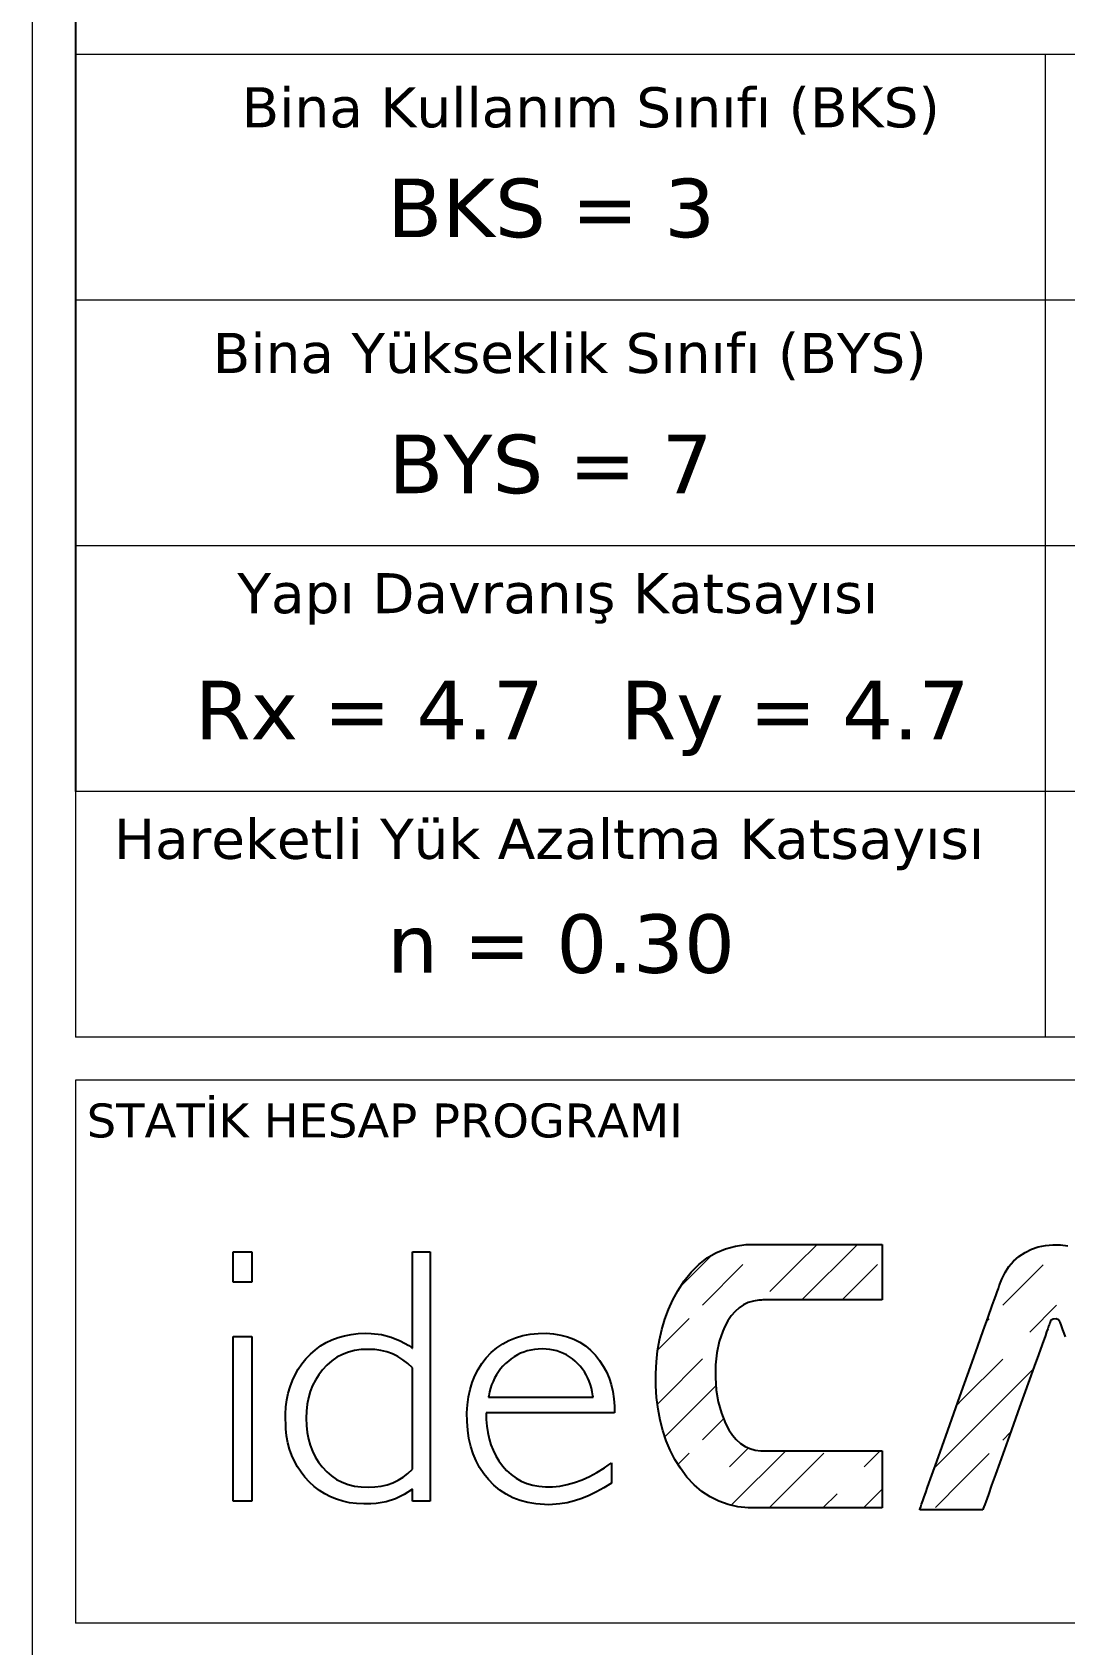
# Model space of a CAD drawing. Header units: millimetres. Extents: x 2232 to 85269, y -3593 to 5869.
# Drawn here: x 55197.1 to 55340.8, y -1591.1 to -1366.7 of the extents above; entities that cross this region are included whole.
import ezdxf

# ---------------------------------------------------------------- set-up
doc = ezdxf.new("R2010")
doc.units = ezdxf.units.MM
doc.layers.add('Standart', color=7, linetype='Continuous')
doc.styles.add('verdana_1_18', font='verdana.ttf', dxfattribs={"height": 0.2})

msp = doc.modelspace()

# ---------------------------------------------------------------- linework, layer by layer
at = {"layer": 'Standart', "color": 250, "linetype": 'Continuous', "lineweight": 5}
for points in [[(55197.1, 29.55), (55197.1, -1814.88)], [(55473.1, -1369.77), (55203.1, -1369.77)], [(55338.1, -1369.77), (55338.1, -1403.96)], [(55473.1, -1403.96), (55203.1, -1403.96)], [(55338.1, -1403.96), (55338.1, -1438.15)], [(55473.1, -1438.15), (55203.1, -1438.15)], [(55338.1, -1438.15), (55338.1, -1472.34)], [(55473.1, -1472.34), (55203.1, -1472.34)], [(55203.1, -1472.34), (55203.1, -1506.53)], [(55338.1, -1472.34), (55338.1, -1506.53)], [(55338.1, -1472.34), (55338.1, -1506.53)], [(55338.1, -1506.53), (55203.1, -1506.53)], [(55473.1, -1506.53), (55338.1, -1506.53)], [(55203.1, -1512.53), (55203.1, -1588.08)], [(55473.1, -1512.53), (55203.1, -1512.53)], [(55473.1, -1588.08), (55203.1, -1588.08)]]:
    msp.add_lwpolyline(points, dxfattribs=at)
at = {"layer": 'Standart', "color": 158, "linetype": 'Continuous', "lineweight": -3}
msp.add_lwpolyline([(55203.1, -1191.99), (55203.1, -1472.34)], dxfattribs=at)
at = {"layer": 'Standart', "color": 159, "linetype": 'Continuous', "lineweight": -3}
for points in [[(55225.07, -1540.62), (55225.07, -1536.4)], [(55225.07, -1536.4), (55227.68, -1536.4)], [(55227.68, -1536.4), (55227.68, -1540.62)], [(55250.02, -1536.43), (55250.02, -1536.4)], [(55250.02, -1536.4), (55250.13, -1536.4)], [(55250.02, -1536.64), (55250.02, -1536.43)], [(55250.02, -1537.02), (55250.02, -1536.64)], [(55250.02, -1537.55), (55250.02, -1537.02)], [(55250.13, -1536.4), (55250.34, -1536.4)], [(55250.34, -1536.4), (55250.64, -1536.4)], [(55250.64, -1536.4), (55251.37, -1536.4)], [(55251.37, -1536.4), (55252.07, -1536.4)], [(55252.07, -1536.4), (55252.32, -1536.4)], [(55252.32, -1536.4), (55252.47, -1536.4)], [(55252.47, -1536.4), (55252.5, -1536.4)], [(55252.5, -1536.4), (55252.5, -1536.42)], [(55252.5, -1536.42), (55252.5, -1536.56)], [(55252.5, -1536.56), (55252.5, -1536.82)], [(55252.5, -1536.82), (55252.5, -1537.19)], [(55291.04, -1537.24), (55292.27, -1536.52)], [(55292.27, -1536.52), (55293.58, -1535.97)], [(55293.58, -1535.97), (55294.97, -1535.6)], [(55294.97, -1535.6), (55296.44, -1535.4)], [(55296.44, -1535.4), (55297.2, -1535.36)], [(55297.2, -1535.36), (55297.4, -1535.36)], [(55297.4, -1535.36), (55297.46, -1535.36)], [(55297.46, -1535.36), (55297.47, -1535.36)], [(55297.47, -1535.36), (55297.54, -1535.36)], [(55297.54, -1535.36), (55297.7, -1535.36)], [(55297.7, -1535.36), (55297.94, -1535.36)], [(55297.94, -1535.36), (55298.64, -1535.36)], [(55298.64, -1535.36), (55299.59, -1535.36)], [(55299.59, -1535.36), (55300.75, -1535.36)], [(55300.75, -1535.36), (55302.08, -1535.36)], [(55302.08, -1535.36), (55303.53, -1535.36)], [(55303.53, -1535.36), (55309.71, -1535.36)], [(55309.71, -1535.36), (55311.14, -1535.36)], [(55311.14, -1535.36), (55312.42, -1535.36)], [(55312.42, -1535.36), (55313.53, -1535.36)], [(55313.53, -1535.36), (55314.42, -1535.36)], [(55314.42, -1535.36), (55315.04, -1535.36)], [(55315.04, -1535.36), (55315.24, -1535.36)], [(55315.24, -1535.36), (55315.35, -1535.36)], [(55315.35, -1535.36), (55315.38, -1535.39)], [(55315.38, -1535.39), (55315.38, -1535.55)], [(55315.38, -1535.55), (55315.38, -1535.84)], [(55315.38, -1535.84), (55315.38, -1536.25)], [(55315.38, -1536.25), (55315.38, -1536.74)], [(55315.38, -1536.74), (55315.38, -1537.31)], [(55333.7, -1537.72), (55334.44, -1537.07)], [(55334.44, -1537.07), (55335.28, -1536.51)], [(55335.28, -1536.51), (55336.18, -1536.05)], [(55336.18, -1536.05), (55337.12, -1535.72)], [(55337.12, -1535.72), (55338.11, -1535.5)], [(55338.11, -1535.5), (55339.14, -1535.41)], [(55339.14, -1535.41), (55340.2, -1535.43)], [(55340.2, -1535.43), (55341.22, -1535.57)], [(55250.02, -1538.21), (55250.02, -1537.55)], [(55250.02, -1538.99), (55250.02, -1538.21)], [(55250.02, -1540.8), (55250.02, -1538.99)], [(55252.5, -1537.19), (55252.5, -1537.68)], [(55252.5, -1537.68), (55252.5, -1538.27)], [(55252.5, -1538.27), (55252.5, -1538.96)], [(55252.5, -1538.96), (55252.5, -1539.73)], [(55287.84, -1540.45), (55288.82, -1539.21)], [(55288.82, -1539.21), (55289.89, -1538.14)], [(55289.89, -1538.14), (55291.04, -1537.24)], [(55315.38, -1537.31), (55315.38, -1538.6)], [(55315.38, -1538.6), (55315.38, -1539.95)], [(55332.05, -1540.19), (55332.5, -1539.28)], [(55332.5, -1539.28), (55333.05, -1538.46)], [(55333.05, -1538.46), (55333.7, -1537.72)], [(55227.68, -1540.62), (55225.07, -1540.62)], [(55250.02, -1542.8), (55250.02, -1540.8)], [(55252.5, -1539.73), (55252.5, -1540.59)], [(55252.5, -1540.59), (55252.5, -1541.52)], [(55252.5, -1541.52), (55252.5, -1543.59)], [(55286.95, -1541.83), (55287.84, -1540.45)], [(55315.38, -1539.95), (55315.38, -1541.23)], [(55315.38, -1541.23), (55315.38, -1541.79)], [(55331.4, -1541.95), (55331.57, -1541.5)], [(55331.57, -1541.5), (55331.69, -1541.14)], [(55331.69, -1541.14), (55331.78, -1540.89)], [(55331.78, -1540.89), (55331.83, -1540.74)], [(55331.83, -1540.74), (55331.86, -1540.68)], [(55331.86, -1540.68), (55332.05, -1540.19)], [(55250.02, -1544.82), (55250.02, -1542.8)], [(55252.5, -1543.59), (55252.5, -1545.88)], [(55285.66, -1544.42), (55286.26, -1543.1)], [(55286.26, -1543.1), (55286.95, -1541.83)], [(55296.11, -1543.78), (55295.49, -1544.19)], [(55296.77, -1543.47), (55296.11, -1543.78)], [(55297.48, -1543.25), (55296.77, -1543.47)], [(55298.23, -1543.13), (55297.48, -1543.25)], [(55298.62, -1543.11), (55298.23, -1543.13)], [(55298.81, -1543.1), (55298.62, -1543.11)], [(55298.86, -1543.1), (55298.81, -1543.1)], [(55298.99, -1543.1), (55298.86, -1543.1)], [(55299.19, -1543.1), (55298.99, -1543.1)], [(55299.8, -1543.1), (55299.19, -1543.1)], [(55300.65, -1543.1), (55299.8, -1543.1)], [(55301.7, -1543.1), (55300.65, -1543.1)], [(55302.91, -1543.1), (55301.7, -1543.1)], [(55304.24, -1543.1), (55302.91, -1543.1)], [(55307.1, -1543.1), (55304.24, -1543.1)], [(55309.96, -1543.1), (55307.1, -1543.1)], [(55311.29, -1543.1), (55309.96, -1543.1)], [(55312.5, -1543.1), (55311.29, -1543.1)], [(55313.55, -1543.1), (55312.5, -1543.1)], [(55314.4, -1543.1), (55313.55, -1543.1)], [(55315.01, -1543.1), (55314.4, -1543.1)], [(55315.21, -1543.1), (55315.01, -1543.1)], [(55315.34, -1543.1), (55315.21, -1543.1)], [(55315.38, -1543.09), (55315.34, -1543.1)], [(55315.38, -1541.79), (55315.38, -1542.27)], [(55315.38, -1542.27), (55315.38, -1542.66)], [(55315.38, -1542.66), (55315.38, -1542.94)], [(55315.38, -1542.94), (55315.38, -1543.09)], [(55330.14, -1545.51), (55330.73, -1543.86)], [(55330.73, -1543.86), (55330.98, -1543.14)], [(55330.98, -1543.14), (55331.21, -1542.5)], [(55331.21, -1542.5), (55331.4, -1541.95)], [(55250.02, -1546.71), (55250.02, -1544.82)], [(55252.5, -1545.88), (55252.5, -1548.34)], [(55284.73, -1547.2), (55285.15, -1545.78)], [(55285.15, -1545.78), (55285.66, -1544.42)], [(55293.91, -1546.01), (55293.49, -1546.78)], [(55294.39, -1545.31), (55293.91, -1546.01)], [(55294.92, -1544.7), (55294.39, -1545.31)], [(55295.49, -1544.19), (55294.92, -1544.7)], [(55329.46, -1547.41), (55330.14, -1545.51)], [(55338.79, -1546.15), (55338.77, -1546.19)], [(55338.83, -1546.06), (55338.79, -1546.15)], [(55338.93, -1545.92), (55338.83, -1546.06)], [(55339.22, -1545.76), (55338.93, -1545.92)], [(55339.63, -1545.74), (55339.22, -1545.76)], [(55339.95, -1545.87), (55339.63, -1545.74)], [(55340.15, -1546.15), (55339.95, -1545.87)], [(55340.17, -1546.21), (55340.15, -1546.15)], [(55225.07, -1571.1), (55225.07, -1548.18)], [(55225.07, -1548.18), (55227.68, -1548.18)], [(55227.68, -1548.18), (55227.68, -1571.1)], [(55238.82, -1548.64), (55239.67, -1548.32)], [(55239.67, -1548.32), (55240.56, -1548.07)], [(55240.56, -1548.07), (55241.5, -1547.89)], [(55241.5, -1547.89), (55242.47, -1547.78)], [(55242.47, -1547.78), (55243.49, -1547.74)], [(55243.49, -1547.74), (55244.26, -1547.75)], [(55244.26, -1547.75), (55245.7, -1547.92)], [(55245.7, -1547.92), (55247.06, -1548.26)], [(55247.06, -1548.26), (55248.32, -1548.77)], [(55250.02, -1547.54), (55250.02, -1546.71)], [(55250.02, -1548.28), (55250.02, -1547.54)], [(55250.02, -1548.9), (55250.02, -1548.28)], [(55252.5, -1548.34), (55252.5, -1550.92)], [(55263.45, -1548.73), (55264.38, -1548.35)], [(55264.38, -1548.35), (55265.37, -1548.06)], [(55265.37, -1548.06), (55266.41, -1547.86)], [(55266.41, -1547.86), (55267.51, -1547.76)], [(55267.51, -1547.76), (55268.63, -1547.74)], [(55268.63, -1547.74), (55269.67, -1547.81)], [(55269.67, -1547.81), (55270.66, -1547.98)], [(55270.66, -1547.98), (55271.6, -1548.22)], [(55271.6, -1548.22), (55272.48, -1548.56)], [(55284.39, -1548.66), (55284.73, -1547.2)], [(55293.2, -1547.45), (55292.72, -1548.89)], [(55293.49, -1546.78), (55293.2, -1547.45)], [(55328.72, -1549.51), (55329.46, -1547.41)], [(55338.11, -1548.06), (55337.67, -1549.28)], [(55338.29, -1547.55), (55338.11, -1548.06)], [(55338.45, -1547.11), (55338.29, -1547.55)], [(55338.57, -1546.75), (55338.45, -1547.11)], [(55338.67, -1546.47), (55338.57, -1546.75)], [(55338.74, -1546.28), (55338.67, -1546.47)], [(55338.77, -1546.19), (55338.74, -1546.28)], [(55340.22, -1546.33), (55340.17, -1546.21)], [(55340.3, -1546.55), (55340.22, -1546.33)], [(55340.41, -1546.85), (55340.3, -1546.55)], [(55340.55, -1547.24), (55340.41, -1546.85)], [(55340.72, -1547.7), (55340.55, -1547.24)], [(55340.91, -1548.23), (55340.72, -1547.7)], [(55235.2, -1551.29), (55235.84, -1550.62)], [(55235.84, -1550.62), (55236.52, -1550.02)], [(55236.52, -1550.02), (55237.24, -1549.49)], [(55237.24, -1549.49), (55238.01, -1549.03)], [(55238.01, -1549.03), (55238.82, -1548.64)], [(55241.1, -1550.37), (55240.28, -1550.68)], [(55241.97, -1550.15), (55241.1, -1550.37)], [(55242.9, -1550.01), (55241.97, -1550.15)], [(55243.87, -1549.97), (55242.9, -1550.01)], [(55244.77, -1550.01), (55243.87, -1549.97)], [(55245.63, -1550.13), (55244.77, -1550.01)], [(55246.45, -1550.33), (55245.63, -1550.13)], [(55247.24, -1550.61), (55246.45, -1550.33)], [(55247.99, -1550.98), (55247.24, -1550.61)], [(55248.32, -1548.77), (55249.5, -1549.45)], [(55249.5, -1549.45), (55249.78, -1549.64)], [(55249.78, -1549.64), (55249.92, -1549.75)], [(55249.92, -1549.75), (55249.99, -1549.8)], [(55249.99, -1549.8), (55250.02, -1549.82)], [(55250.02, -1549.37), (55250.02, -1548.9)], [(55250.02, -1549.69), (55250.02, -1549.37)], [(55250.02, -1549.82), (55250.02, -1549.69)], [(55260.3, -1551.16), (55261, -1550.42)], [(55261, -1550.42), (55261.76, -1549.77)], [(55261.76, -1549.77), (55262.58, -1549.2)], [(55262.58, -1549.2), (55263.45, -1548.73)], [(55265.07, -1550.52), (55264.63, -1550.74)], [(55265.54, -1550.34), (55265.07, -1550.52)], [(55266.01, -1550.19), (55265.54, -1550.34)], [(55266.51, -1550.07), (55266.01, -1550.19)], [(55267.01, -1549.99), (55266.51, -1550.07)], [(55267.54, -1549.94), (55267.01, -1549.99)], [(55268.07, -1549.92), (55267.54, -1549.94)], [(55268.61, -1549.94), (55268.07, -1549.92)], [(55269.13, -1549.99), (55268.61, -1549.94)], [(55269.63, -1550.07), (55269.13, -1549.99)], [(55270.12, -1550.19), (55269.63, -1550.07)], [(55270.58, -1550.34), (55270.12, -1550.19)], [(55271.04, -1550.53), (55270.58, -1550.34)], [(55271.47, -1550.75), (55271.04, -1550.53)], [(55272.48, -1548.56), (55273.31, -1548.99)], [(55273.31, -1548.99), (55274.09, -1549.5)], [(55274.09, -1549.5), (55274.81, -1550.1)], [(55274.81, -1550.1), (55275.48, -1550.79)], [(55283.98, -1551.73), (55284.14, -1550.17)], [(55284.14, -1550.17), (55284.39, -1548.66)], [(55292.39, -1550.44), (55292.21, -1552.11)], [(55292.72, -1548.89), (55292.39, -1550.44)], [(55327.92, -1551.76), (55328.72, -1549.51)], [(55337.67, -1549.28), (55337.15, -1550.73)], [(55233.69, -1553.5), (55234.13, -1552.73)], [(55234.13, -1552.73), (55234.63, -1551.99)], [(55234.63, -1551.99), (55235.2, -1551.29)], [(55237.5, -1552.82), (55236.97, -1553.51)], [(55238.12, -1552.15), (55237.5, -1552.82)], [(55238.79, -1551.57), (55238.12, -1552.15)], [(55239.51, -1551.08), (55238.79, -1551.57)], [(55240.28, -1550.68), (55239.51, -1551.08)], [(55248.7, -1551.42), (55247.99, -1550.98)], [(55249.38, -1551.94), (55248.7, -1551.42)], [(55250.02, -1552.55), (55249.38, -1551.94)], [(55250.02, -1552.59), (55250.02, -1552.55)], [(55250.02, -1552.71), (55250.02, -1552.59)], [(55250.02, -1552.9), (55250.02, -1552.71)], [(55250.02, -1553.15), (55250.02, -1552.9)], [(55252.5, -1550.92), (55252.5, -1556.18)], [(55258.72, -1553.64), (55259.17, -1552.76)], [(55259.17, -1552.76), (55259.7, -1551.94)], [(55259.7, -1551.94), (55260.3, -1551.16)], [(55262.29, -1552.7), (55261.98, -1553.11)], [(55262.62, -1552.32), (55262.29, -1552.7)], [(55262.99, -1551.95), (55262.62, -1552.32)], [(55263.37, -1551.6), (55262.99, -1551.95)], [(55263.78, -1551.28), (55263.37, -1551.6)], [(55264.19, -1550.99), (55263.78, -1551.28)], [(55264.63, -1550.74), (55264.19, -1550.99)], [(55271.89, -1551.01), (55271.47, -1550.75)], [(55272.3, -1551.3), (55271.89, -1551.01)], [(55272.68, -1551.62), (55272.3, -1551.3)], [(55273.05, -1551.97), (55272.68, -1551.62)], [(55273.38, -1552.33), (55273.05, -1551.97)], [(55273.68, -1552.71), (55273.38, -1552.33)], [(55273.96, -1553.11), (55273.68, -1552.71)], [(55275.48, -1550.79), (55276.07, -1551.52)], [(55276.07, -1551.52), (55276.57, -1552.29)], [(55276.57, -1552.29), (55277.01, -1553.11)], [(55283.9, -1553.34), (55283.98, -1551.73)], [(55292.21, -1552.11), (55292.19, -1553.88)], [(55326.23, -1556.51), (55327.92, -1551.76)], [(55336.56, -1552.37), (55335.92, -1554.16)], [(55337.15, -1550.73), (55336.56, -1552.37)], [(55233, -1555.17), (55233.31, -1554.32)], [(55233.31, -1554.32), (55233.69, -1553.5)], [(55236.12, -1555.02), (55235.8, -1555.85)], [(55236.51, -1554.25), (55236.12, -1555.02)], [(55236.97, -1553.51), (55236.51, -1554.25)], [(55250.02, -1553.47), (55250.02, -1553.15)], [(55250.02, -1553.85), (55250.02, -1553.47)], [(55250.02, -1554.27), (55250.02, -1553.85)], [(55250.02, -1554.75), (55250.02, -1554.27)], [(55250.02, -1555.81), (55250.02, -1554.75)], [(55258.05, -1555.55), (55258.35, -1554.57)], [(55258.35, -1554.57), (55258.72, -1553.64)], [(55261.04, -1554.9), (55260.88, -1555.39)], [(55261.24, -1554.43), (55261.04, -1554.9)], [(55261.46, -1553.97), (55261.24, -1554.43)], [(55261.71, -1553.53), (55261.46, -1553.97)], [(55261.98, -1553.11), (55261.71, -1553.53)], [(55274.21, -1553.52), (55273.96, -1553.11)], [(55274.43, -1553.96), (55274.21, -1553.52)], [(55274.63, -1554.42), (55274.43, -1553.96)], [(55274.8, -1554.89), (55274.63, -1554.42)], [(55274.94, -1555.39), (55274.8, -1554.89)], [(55277.01, -1553.11), (55277.38, -1553.97)], [(55277.38, -1553.97), (55277.68, -1554.88)], [(55277.68, -1554.88), (55277.9, -1555.84)], [(55283.91, -1555.03), (55283.9, -1553.34)], [(55284.01, -1556.69), (55283.91, -1555.03)], [(55292.19, -1553.88), (55292.31, -1555.63)], [(55335.92, -1554.16), (55334.53, -1558.02)], [(55232.42, -1557.97), (55232.55, -1557)], [(55232.55, -1557), (55232.74, -1556.06)], [(55232.74, -1556.06), (55233, -1555.17)], [(55235.56, -1556.71), (55235.38, -1557.62)], [(55235.8, -1555.85), (55235.56, -1556.71)], [(55250.02, -1557), (55250.02, -1555.81)], [(55250.02, -1558.28), (55250.02, -1557)], [(55252.5, -1556.18), (55252.5, -1558.77)], [(55257.68, -1557.67), (55257.83, -1556.58)], [(55257.83, -1556.58), (55258.05, -1555.55)], [(55260.64, -1556.43), (55260.61, -1556.57)], [(55260.61, -1556.57), (55260.61, -1556.61)], [(55260.61, -1556.61), (55260.63, -1556.61)], [(55260.61, -1556.61), (55260.61, -1556.61)], [(55260.61, -1556.61), (55260.61, -1556.61)], [(55260.61, -1556.61), (55260.61, -1556.61)], [(55260.61, -1556.61), (55260.61, -1556.61)], [(55260.63, -1556.61), (55260.7, -1556.61)], [(55260.74, -1555.9), (55260.64, -1556.43)], [(55260.7, -1556.61), (55260.81, -1556.61)], [(55260.88, -1555.39), (55260.74, -1555.9)], [(55260.81, -1556.61), (55260.97, -1556.61)], [(55260.97, -1556.61), (55261.16, -1556.61)], [(55261.16, -1556.61), (55261.39, -1556.61)], [(55261.39, -1556.61), (55261.65, -1556.61)], [(55261.65, -1556.61), (55261.95, -1556.61)], [(55261.95, -1556.61), (55262.63, -1556.61)], [(55262.63, -1556.61), (55263.41, -1556.61)], [(55263.41, -1556.61), (55264.28, -1556.61)], [(55264.28, -1556.61), (55265.21, -1556.61)], [(55265.21, -1556.61), (55266.19, -1556.61)], [(55266.19, -1556.61), (55267.2, -1556.61)], [(55267.2, -1556.61), (55269.24, -1556.61)], [(55269.24, -1556.61), (55270.24, -1556.61)], [(55270.24, -1556.61), (55271.19, -1556.61)], [(55271.19, -1556.61), (55272.08, -1556.61)], [(55272.08, -1556.61), (55272.89, -1556.61)], [(55272.89, -1556.61), (55273.61, -1556.61)], [(55273.61, -1556.61), (55273.92, -1556.61)], [(55273.92, -1556.61), (55274.21, -1556.61)], [(55274.21, -1556.61), (55274.46, -1556.61)], [(55274.46, -1556.61), (55274.68, -1556.61)], [(55274.68, -1556.61), (55274.86, -1556.61)], [(55274.86, -1556.61), (55275, -1556.61)], [(55275.05, -1555.9), (55274.94, -1555.39)], [(55275, -1556.61), (55275.1, -1556.61)], [(55275.14, -1556.43), (55275.05, -1555.9)], [(55275.1, -1556.61), (55275.15, -1556.61)], [(55275.16, -1556.57), (55275.14, -1556.43)], [(55275.15, -1556.61), (55275.16, -1556.61)], [(55275.16, -1556.61), (55275.16, -1556.57)], [(55277.9, -1555.84), (55278.06, -1556.84)], [(55278.06, -1556.84), (55278.15, -1557.9)], [(55284.2, -1558.28), (55284.01, -1556.69)], [(55292.31, -1555.63), (55292.59, -1557.28)], [(55292.59, -1557.28), (55293.02, -1558.83)], [(55324.54, -1561.25), (55326.23, -1556.51)], [(55232.35, -1558.97), (55232.42, -1557.97)], [(55232.4, -1561.04), (55232.35, -1558.97)], [(55235.27, -1558.57), (55235.24, -1559.57)], [(55235.24, -1559.57), (55235.27, -1560.57)], [(55235.38, -1557.62), (55235.27, -1558.57)], [(55250.02, -1559.59), (55250.02, -1558.28)], [(55250.02, -1560.9), (55250.02, -1559.59)], [(55252.5, -1558.77), (55252.5, -1561.25)], [(55257.61, -1558.8), (55257.68, -1557.67)], [(55257.62, -1560.02), (55257.61, -1558.8)], [(55260.35, -1558.8), (55260.29, -1558.8)], [(55260.29, -1558.8), (55260.29, -1558.8)], [(55260.29, -1558.8), (55260.29, -1558.81)], [(55260.29, -1558.81), (55260.29, -1558.88)], [(55260.29, -1558.88), (55260.29, -1559.05)], [(55260.29, -1559.05), (55260.29, -1559.07)], [(55260.29, -1559.07), (55260.29, -1559.07)], [(55260.29, -1559.07), (55260.29, -1559.07)], [(55260.29, -1559.07), (55260.29, -1559.11)], [(55260.29, -1559.11), (55260.29, -1559.23)], [(55260.29, -1559.23), (55260.3, -1559.72)], [(55260.5, -1558.8), (55260.35, -1558.8)], [(55260.73, -1558.8), (55260.5, -1558.8)], [(55261.03, -1558.8), (55260.73, -1558.8)], [(55261.4, -1558.8), (55261.03, -1558.8)], [(55261.84, -1558.8), (55261.4, -1558.8)], [(55262.34, -1558.8), (55261.84, -1558.8)], [(55262.89, -1558.8), (55262.34, -1558.8)], [(55263.48, -1558.8), (55262.89, -1558.8)], [(55264.8, -1558.8), (55263.48, -1558.8)], [(55266.24, -1558.8), (55264.8, -1558.8)], [(55267.76, -1558.8), (55266.24, -1558.8)], [(55270.89, -1558.8), (55267.76, -1558.8)], [(55272.41, -1558.8), (55270.89, -1558.8)], [(55273.84, -1558.8), (55272.41, -1558.8)], [(55275.13, -1558.8), (55273.84, -1558.8)], [(55275.72, -1558.8), (55275.13, -1558.8)], [(55276.25, -1558.8), (55275.72, -1558.8)], [(55276.73, -1558.8), (55276.25, -1558.8)], [(55277.15, -1558.8), (55276.73, -1558.8)], [(55277.51, -1558.8), (55277.15, -1558.8)], [(55277.79, -1558.8), (55277.51, -1558.8)], [(55278, -1558.8), (55277.79, -1558.8)], [(55278.13, -1558.8), (55278, -1558.8)], [(55278.16, -1558.8), (55278.13, -1558.8)], [(55278.15, -1557.9), (55278.16, -1558.44)], [(55278.16, -1558.44), (55278.16, -1558.7)], [(55278.16, -1558.7), (55278.16, -1558.7)], [(55278.16, -1558.7), (55278.16, -1558.75)], [(55278.16, -1558.75), (55278.16, -1558.8)], [(55284.49, -1559.82), (55284.2, -1558.28)], [(55293.02, -1558.83), (55293.61, -1560.31)], [(55334.53, -1558.02), (55333.11, -1561.98)], [(55232.51, -1562.02), (55232.4, -1561.04)], [(55235.27, -1560.57), (55235.38, -1561.53)], [(55235.38, -1561.53), (55235.55, -1562.45)], [(55250.02, -1562.18), (55250.02, -1560.9)], [(55252.5, -1561.25), (55252.5, -1563.57)], [(55257.71, -1561.22), (55257.62, -1560.02)], [(55257.88, -1562.37), (55257.71, -1561.22)], [(55260.3, -1559.72), (55260.37, -1560.65)], [(55260.37, -1560.65), (55260.5, -1561.55)], [(55260.5, -1561.55), (55260.69, -1562.41)], [(55284.87, -1561.28), (55284.49, -1559.82)], [(55285.34, -1562.69), (55284.87, -1561.28)], [(55293.61, -1560.31), (55294.07, -1561.15)], [(55294.07, -1561.15), (55294.56, -1561.89)], [(55323.74, -1563.5), (55324.54, -1561.25)], [(55232.69, -1562.96), (55232.51, -1562.02)], [(55232.93, -1563.86), (55232.69, -1562.96)], [(55233.23, -1564.72), (55232.93, -1563.86)], [(55235.55, -1562.45), (55235.8, -1563.32)], [(55235.8, -1563.32), (55236.11, -1564.14)], [(55250.02, -1563.37), (55250.02, -1562.18)], [(55250.02, -1564.43), (55250.02, -1563.37)], [(55252.5, -1563.57), (55252.5, -1565.68)], [(55258.13, -1563.47), (55257.88, -1562.37)], [(55258.46, -1564.51), (55258.13, -1563.47)], [(55260.69, -1562.41), (55260.94, -1563.24)], [(55260.94, -1563.24), (55261.25, -1564.02)], [(55261.25, -1564.02), (55261.62, -1564.77)], [(55285.9, -1564.02), (55285.34, -1562.69)], [(55286.56, -1565.3), (55285.9, -1564.02)], [(55294.56, -1561.89), (55295.1, -1562.53)], [(55295.1, -1562.53), (55295.69, -1563.05)], [(55295.69, -1563.05), (55296.32, -1563.47)], [(55296.32, -1563.47), (55297, -1563.78)], [(55297, -1563.78), (55297.72, -1563.98)], [(55297.72, -1563.98), (55298.49, -1564.08)], [(55298.49, -1564.08), (55298.69, -1564.09)], [(55298.69, -1564.09), (55298.79, -1564.09)], [(55298.79, -1564.09), (55298.82, -1564.09)], [(55298.82, -1564.09), (55298.89, -1564.09)], [(55298.89, -1564.09), (55299.05, -1564.09)], [(55299.05, -1564.09), (55299.57, -1564.09)], [(55299.57, -1564.09), (55300.34, -1564.09)], [(55300.34, -1564.09), (55301.33, -1564.09)], [(55301.33, -1564.09), (55302.49, -1564.09)], [(55302.49, -1564.09), (55303.78, -1564.09)], [(55303.78, -1564.09), (55305.17, -1564.09)], [(55305.17, -1564.09), (55308.07, -1564.09)], [(55308.07, -1564.09), (55310.86, -1564.09)], [(55310.86, -1564.09), (55312.11, -1564.09)], [(55312.11, -1564.09), (55313.22, -1564.09)], [(55313.22, -1564.09), (55314.14, -1564.09)], [(55314.14, -1564.09), (55314.83, -1564.09)], [(55314.83, -1564.09), (55315.26, -1564.09)], [(55315.26, -1564.09), (55315.36, -1564.09)], [(55315.36, -1564.09), (55315.38, -1564.09)], [(55315.38, -1564.09), (55315.38, -1564.19)], [(55323, -1565.6), (55323.74, -1563.5)], [(55332.43, -1563.89), (55331.78, -1565.71)], [(55333.11, -1561.98), (55332.43, -1563.89)], [(55233.6, -1565.54), (55233.23, -1564.72)], [(55234.03, -1566.33), (55233.6, -1565.54)], [(55234.51, -1567.08), (55234.03, -1566.33)], [(55236.11, -1564.14), (55236.49, -1564.92)], [(55236.49, -1564.92), (55236.95, -1565.65)], [(55236.95, -1565.65), (55237.47, -1566.34)], [(55237.47, -1566.34), (55238.09, -1567)], [(55250.02, -1564.91), (55250.02, -1564.43)], [(55250.02, -1565.33), (55250.02, -1564.91)], [(55250.02, -1565.71), (55250.02, -1565.33)], [(55250.02, -1566.03), (55250.02, -1565.71)], [(55250.02, -1566.28), (55250.02, -1566.03)], [(55250.02, -1566.47), (55250.02, -1566.28)], [(55252.5, -1565.68), (55252.5, -1566.63)], [(55258.88, -1565.49), (55258.46, -1564.51)], [(55259.37, -1566.41), (55258.88, -1565.49)], [(55261.62, -1564.77), (55262.05, -1565.48)], [(55262.05, -1565.48), (55262.54, -1566.16)], [(55262.54, -1566.16), (55263.13, -1566.82)], [(55276.74, -1566.46), (55277.26, -1566.1)], [(55277.26, -1566.1), (55277.53, -1565.91)], [(55277.53, -1565.91), (55277.66, -1565.81)], [(55277.66, -1565.81), (55277.72, -1565.77)], [(55277.72, -1565.77), (55277.72, -1565.77)], [(55277.72, -1565.77), (55277.72, -1565.8)], [(55277.72, -1565.8), (55277.72, -1565.89)], [(55277.72, -1565.89), (55277.72, -1566.18)], [(55277.72, -1566.18), (55277.72, -1566.59)], [(55287.31, -1566.52), (55286.56, -1565.3)], [(55315.38, -1564.19), (55315.38, -1564.43)], [(55315.38, -1564.43), (55315.38, -1564.79)], [(55315.38, -1564.79), (55315.38, -1565.26)], [(55315.38, -1565.26), (55315.38, -1566.43)], [(55322.32, -1567.5), (55323, -1565.6)], [(55331.78, -1565.71), (55331.17, -1567.39)], [(55235.06, -1567.78), (55234.51, -1567.08)], [(55235.68, -1568.46), (55235.06, -1567.78)], [(55236.36, -1569.07), (55235.68, -1568.46)], [(55238.09, -1567), (55238.75, -1567.57)], [(55238.75, -1567.57), (55239.47, -1568.06)], [(55239.47, -1568.06), (55240.25, -1568.46)], [(55240.25, -1568.46), (55241.07, -1568.76)], [(55246.5, -1568.81), (55247.29, -1568.53)], [(55247.29, -1568.53), (55248.04, -1568.17)], [(55248.04, -1568.17), (55248.74, -1567.74)], [(55248.74, -1567.74), (55249.4, -1567.23)], [(55249.4, -1567.23), (55250.02, -1566.63)], [(55250.02, -1566.59), (55250.02, -1566.47)], [(55250.02, -1566.63), (55250.02, -1566.59)], [(55250.02, -1566.63), (55250.02, -1566.63)], [(55252.5, -1566.63), (55252.5, -1567.51)], [(55252.5, -1567.51), (55252.5, -1568.32)], [(55252.5, -1568.32), (55252.5, -1569.03)], [(55259.95, -1567.28), (55259.37, -1566.41)], [(55260.61, -1568.1), (55259.95, -1567.28)], [(55261.36, -1568.88), (55260.61, -1568.1)], [(55263.13, -1566.82), (55263.76, -1567.4)], [(55263.76, -1567.4), (55264.44, -1567.89)], [(55264.44, -1567.89), (55265.17, -1568.3)], [(55265.17, -1568.3), (55265.94, -1568.63)], [(55271.56, -1568.8), (55272.59, -1568.52)], [(55272.59, -1568.52), (55273.62, -1568.14)], [(55273.62, -1568.14), (55274.65, -1567.67)], [(55274.65, -1567.67), (55275.69, -1567.11)], [(55275.69, -1567.11), (55276.74, -1566.46)], [(55277.72, -1568.57), (55276.68, -1569.23)], [(55277.72, -1566.59), (55277.72, -1567.56)], [(55277.72, -1567.56), (55277.72, -1568)], [(55277.72, -1568), (55277.72, -1568.35)], [(55277.72, -1568.35), (55277.72, -1568.54)], [(55277.72, -1568.54), (55277.72, -1568.57)], [(55277.72, -1568.57), (55277.72, -1568.57)], [(55288.23, -1567.75), (55287.31, -1566.52)], [(55289.23, -1568.82), (55288.23, -1567.75)], [(55315.38, -1566.43), (55315.38, -1569.17)], [(55321.73, -1569.15), (55322.32, -1567.5)], [(55331.17, -1567.39), (55330.64, -1568.88)], [(55237.07, -1569.62), (55236.36, -1569.07)], [(55237.83, -1570.1), (55237.07, -1569.62)], [(55238.63, -1570.51), (55237.83, -1570.1)], [(55239.47, -1570.84), (55238.63, -1570.51)], [(55240.35, -1571.11), (55239.47, -1570.84)], [(55241.07, -1568.76), (55241.95, -1568.99)], [(55241.95, -1568.99), (55242.88, -1569.12)], [(55242.88, -1569.12), (55243.87, -1569.16)], [(55243.87, -1569.16), (55244.79, -1569.12)], [(55244.79, -1569.12), (55245.67, -1569)], [(55245.67, -1569), (55246.5, -1568.81)], [(55247.64, -1570.78), (55246.37, -1571.19)], [(55248.85, -1570.19), (55247.64, -1570.78)], [(55250.02, -1569.41), (55248.85, -1570.19)], [(55250.02, -1569.47), (55250.02, -1569.41)], [(55250.02, -1569.41), (55250.02, -1569.41)], [(55250.02, -1569.41), (55250.02, -1569.41)], [(55250.02, -1569.62), (55250.02, -1569.47)], [(55250.02, -1570.06), (55250.02, -1569.62)], [(55250.02, -1570.56), (55250.02, -1570.06)], [(55250.02, -1570.96), (55250.02, -1570.56)], [(55252.5, -1569.03), (55252.5, -1569.65)], [(55252.5, -1569.65), (55252.5, -1570.17)], [(55252.5, -1570.17), (55252.5, -1570.58)], [(55252.5, -1570.58), (55252.5, -1570.88)], [(55262.18, -1569.56), (55261.36, -1568.88)], [(55263.06, -1570.14), (55262.18, -1569.56)], [(55264, -1570.62), (55263.06, -1570.14)], [(55265, -1571.01), (55264, -1570.62)], [(55265.94, -1568.63), (55266.76, -1568.87)], [(55266.76, -1568.87), (55267.63, -1569.03)], [(55267.63, -1569.03), (55268.54, -1569.11)], [(55268.54, -1569.11), (55269.52, -1569.1)], [(55269.52, -1569.1), (55270.54, -1568.99)], [(55270.54, -1568.99), (55271.56, -1568.8)], [(55273.58, -1570.74), (55272.56, -1571.07)], [(55274.61, -1570.32), (55273.58, -1570.74)], [(55275.64, -1569.82), (55274.61, -1570.32)], [(55276.68, -1569.23), (55275.64, -1569.82)], [(55290.3, -1569.74), (55289.23, -1568.82)], [(55291.44, -1570.51), (55290.3, -1569.74)], [(55292.66, -1571.12), (55291.44, -1570.51)], [(55315.38, -1569.17), (55315.38, -1570.43)], [(55315.38, -1570.43), (55315.38, -1570.97)], [(55321.06, -1571.06), (55321.25, -1570.51)], [(55321.25, -1570.51), (55321.48, -1569.87)], [(55321.48, -1569.87), (55321.73, -1569.15)], [(55330.18, -1570.16), (55329.81, -1571.18)], [(55330.64, -1568.88), (55330.18, -1570.16)], [(55227.68, -1571.1), (55225.07, -1571.1)], [(55241.28, -1571.31), (55240.35, -1571.11)], [(55242.24, -1571.43), (55241.28, -1571.31)], [(55243.25, -1571.49), (55242.24, -1571.43)], [(55243.51, -1571.49), (55243.25, -1571.49)], [(55243.65, -1571.49), (55243.51, -1571.49)], [(55243.84, -1571.49), (55243.65, -1571.49)], [(55244.23, -1571.48), (55243.84, -1571.49)], [(55244.98, -1571.42), (55244.23, -1571.48)], [(55246.37, -1571.19), (55244.98, -1571.42)], [(55250.02, -1571.07), (55250.02, -1570.96)], [(55250.03, -1571.1), (55250.02, -1571.07)], [(55250.14, -1571.1), (55250.03, -1571.1)], [(55250.36, -1571.1), (55250.14, -1571.1)], [(55251.03, -1571.1), (55250.36, -1571.1)], [(55251.77, -1571.1), (55251.03, -1571.1)], [(55252.09, -1571.1), (55251.77, -1571.1)], [(55252.34, -1571.1), (55252.09, -1571.1)], [(55252.48, -1571.1), (55252.34, -1571.1)], [(55252.5, -1571.1), (55252.48, -1571.1)], [(55252.5, -1570.88), (55252.5, -1571.05)], [(55252.5, -1571.05), (55252.5, -1571.1)], [(55266.07, -1571.3), (55265, -1571.01)], [(55267.2, -1571.49), (55266.07, -1571.3)], [(55268.39, -1571.58), (55267.2, -1571.49)], [(55269, -1571.59), (55268.39, -1571.58)], [(55269.5, -1571.58), (55269, -1571.59)], [(55270.52, -1571.49), (55269.5, -1571.58)], [(55271.54, -1571.33), (55270.52, -1571.49)], [(55272.56, -1571.07), (55271.54, -1571.33)], [(55293.96, -1571.58), (55292.66, -1571.12)], [(55295.32, -1571.88), (55293.96, -1571.58)], [(55296.76, -1572.03), (55295.32, -1571.88)], [(55297.46, -1572.04), (55296.76, -1572.03)], [(55297.52, -1572.04), (55297.46, -1572.04)], [(55297.66, -1572.04), (55297.52, -1572.04)], [(55297.89, -1572.04), (55297.66, -1572.04)], [(55298.19, -1572.04), (55297.89, -1572.04)], [(55298.99, -1572.04), (55298.19, -1572.04)], [(55300.03, -1572.04), (55298.99, -1572.04)], [(55301.26, -1572.04), (55300.03, -1572.04)], [(55302.65, -1572.04), (55301.26, -1572.04)], [(55304.13, -1572.04), (55302.65, -1572.04)], [(55307.26, -1572.04), (55304.13, -1572.04)], [(55310.3, -1572.04), (55307.26, -1572.04)], [(55311.67, -1572.04), (55310.3, -1572.04)], [(55312.89, -1572.04), (55311.67, -1572.04)], [(55313.92, -1572.04), (55312.89, -1572.04)], [(55314.7, -1572.04), (55313.92, -1572.04)], [(55314.99, -1572.04), (55314.7, -1572.04)], [(55315.21, -1572.04), (55314.99, -1572.04)], [(55315.34, -1572.04), (55315.21, -1572.04)], [(55315.38, -1572.04), (55315.34, -1572.04)], [(55315.38, -1570.97), (55315.38, -1571.42)], [(55315.38, -1571.42), (55315.38, -1571.76)], [(55315.38, -1571.76), (55315.38, -1571.98)], [(55315.38, -1571.98), (55315.38, -1572.04)], [(55315.38, -1572.04), (55315.38, -1572.04)], [(55315.38, -1572.04), (55315.38, -1572.04)], [(55320.62, -1572.3), (55320.63, -1572.27)], [(55320.7, -1572.3), (55320.62, -1572.3)], [(55320.63, -1572.27), (55320.68, -1572.13)], [(55320.68, -1572.13), (55320.77, -1571.88)], [(55320.91, -1572.3), (55320.7, -1572.3)], [(55320.77, -1571.88), (55320.89, -1571.52)], [(55320.89, -1571.52), (55321.06, -1571.06)], [(55321.22, -1572.3), (55320.91, -1572.3)], [(55321.62, -1572.3), (55321.22, -1572.3)], [(55322.66, -1572.3), (55321.62, -1572.3)], [(55323.89, -1572.3), (55322.66, -1572.3)], [(55325.22, -1572.3), (55323.89, -1572.3)], [(55326.53, -1572.3), (55325.22, -1572.3)], [(55327.72, -1572.3), (55326.53, -1572.3)], [(55328.66, -1572.3), (55327.72, -1572.3)], [(55329.01, -1572.3), (55328.66, -1572.3)], [(55329.26, -1572.3), (55329.01, -1572.3)], [(55329.39, -1572.3), (55329.26, -1572.3)], [(55329.43, -1572.26), (55329.39, -1572.3)], [(55329.48, -1572.12), (55329.43, -1572.26)], [(55329.56, -1571.89), (55329.48, -1572.12)], [(55329.67, -1571.57), (55329.56, -1571.89)], [(55329.81, -1571.18), (55329.67, -1571.57)]]:
    msp.add_lwpolyline(points, dxfattribs=at)
at = {"layer": 'Standart', "color": 1, "linetype": 'Continuous', "lineweight": 5}
for points in [[(55287.3, -1541.28), (55291.75, -1536.83)], [(55303.52, -1538.18), (55306.34, -1535.36)], [(55304.23, -1543.1), (55311.97, -1535.36)], [(55290.4, -1543.81), (55296.02, -1538.18)], [(55299.77, -1541.93), (55303.52, -1538.18)], [(55309.85, -1543.1), (55314.77, -1538.18)], [(55332.18, -1543.84), (55337.81, -1538.21)], [(55335.93, -1547.59), (55339.68, -1543.84)], [(55284.77, -1549.43), (55288.52, -1545.68)], [(55329.94, -1546.08), (55330.3, -1545.71)], [(55284.16, -1550.04), (55284.77, -1549.43)], [(55284.77, -1556.93), (55290.4, -1551.31)], [(55326.55, -1556.96), (55332.18, -1551.34)], [(55326.55, -1562.59), (55336.44, -1552.7)], [(55285.16, -1562.16), (55292.27, -1555.06)], [(55284.12, -1557.58), (55284.77, -1556.93)], [(55325.8, -1557.72), (55326.55, -1556.96)], [(55290.4, -1562.56), (55293.33, -1559.62)], [(55332.18, -1562.59), (55333.29, -1561.47)], [(55294.15, -1566.31), (55296.78, -1563.68)], [(55294.4, -1571.67), (55301.99, -1564.09)], [(55312.9, -1566.31), (55315.12, -1564.09)], [(55322.7, -1566.44), (55326.55, -1562.59)], [(55286.98, -1565.98), (55288.52, -1564.43)], [(55303.52, -1568.18), (55307.27, -1564.43)], [(55326.55, -1568.21), (55330.3, -1564.46)], [(55299.77, -1571.93), (55303.52, -1568.18)], [(55322.81, -1571.96), (55326.55, -1568.21)], [(55307.16, -1572.04), (55309.15, -1570.06)], [(55312.79, -1572.04), (55315.39, -1569.44)]]:
    msp.add_lwpolyline(points, dxfattribs=at)

# ---------------------------------------------------------------- texts
at = {"layer": 'Standart', "color": 1, "linetype": 'Continuous', "lineweight": 5, "style": 'verdana_1_18'}
for s, p in [('Bina Kullanım Sınıfı (BKS)', (55226.23, -1379.9)), ('Bina Yükseklik Sınıfı (BYS)', (55222.22, -1414.09)), ('Yapı Davranış Katsayısı ', (55225.66, -1447.52)), ('Hareketli Yük Azaltma Katsayısı', (55208.45, -1481.71))]:
    msp.add_text(s, height=5.5714, dxfattribs=at).set_placement(p)
at = {"layer": 'Standart', "color": 254, "linetype": 'Continuous', "lineweight": 5, "style": 'verdana_1_18'}
for s, height, p in [('BKS = 3', 8.143, (55246.51, -1395.19)), ('BYS = 7', 8.143, (55246.66, -1430.82)), ('Rx = 4.7   Ry = 4.7', 8.1429, (55219.73, -1465.07)), ('n = 0.30', 8.143, (55246.5, -1497.57))]:
    msp.add_text(s, height=height, dxfattribs=at).set_placement(p)
at = {"layer": 'Standart', "color": 1, "linetype": 'Continuous', "lineweight": -3, "style": 'verdana_1_18'}
msp.add_text('STATİK HESAP PROGRAMI', height=4.7143, dxfattribs=at).set_placement((55204.68, -1520.47))

doc.saveas('drawing.dxf')
